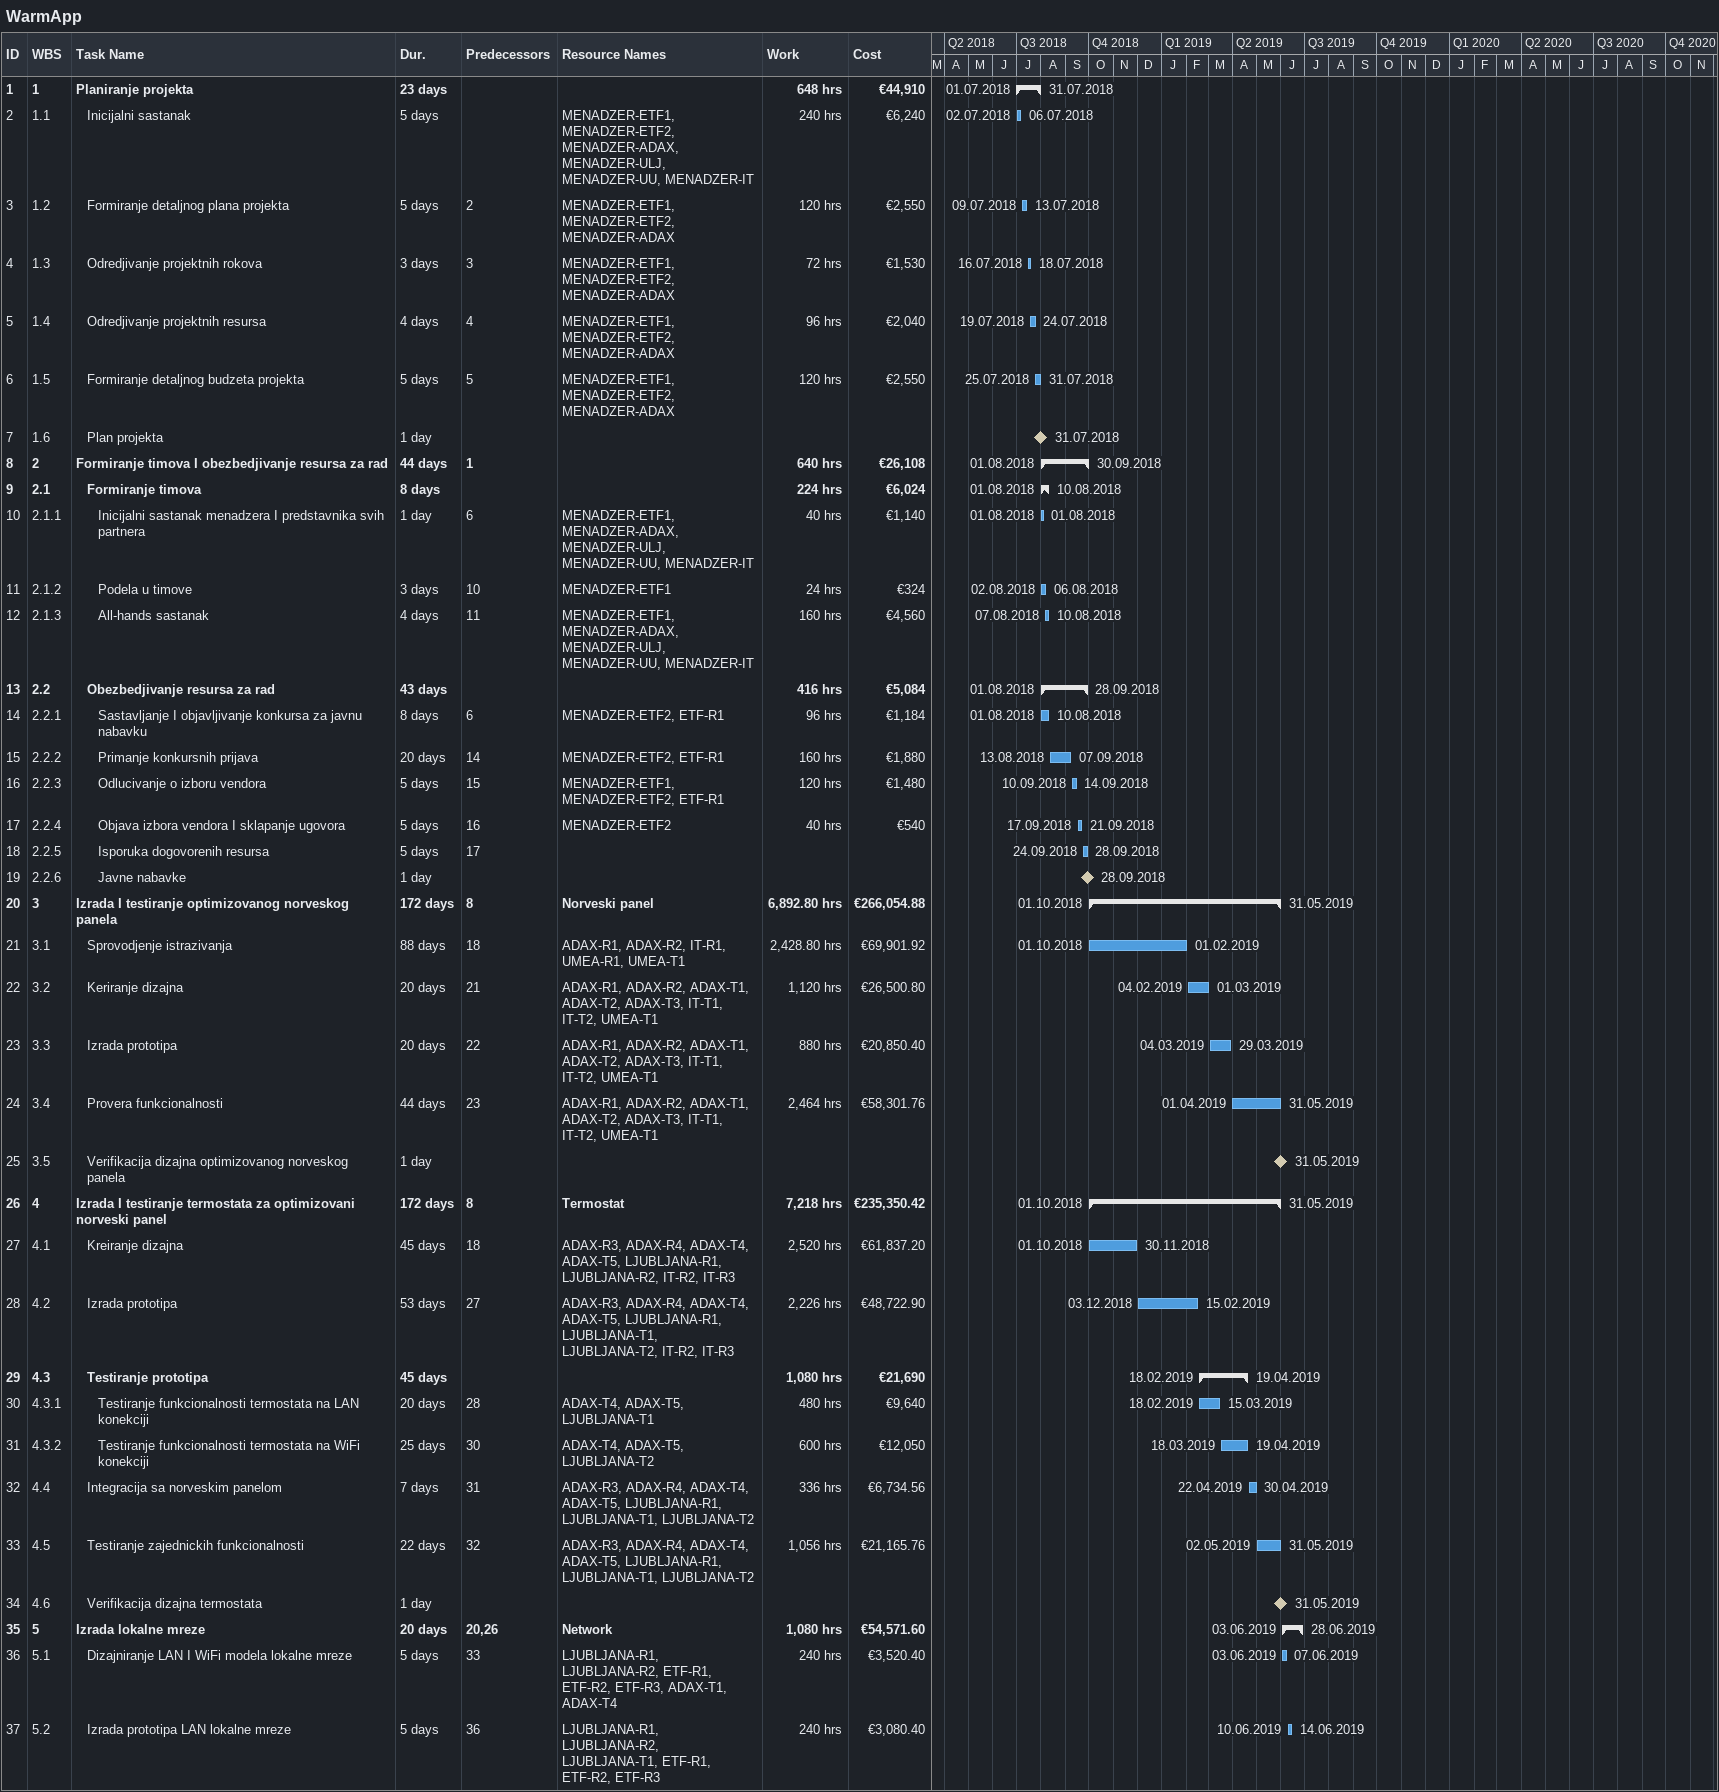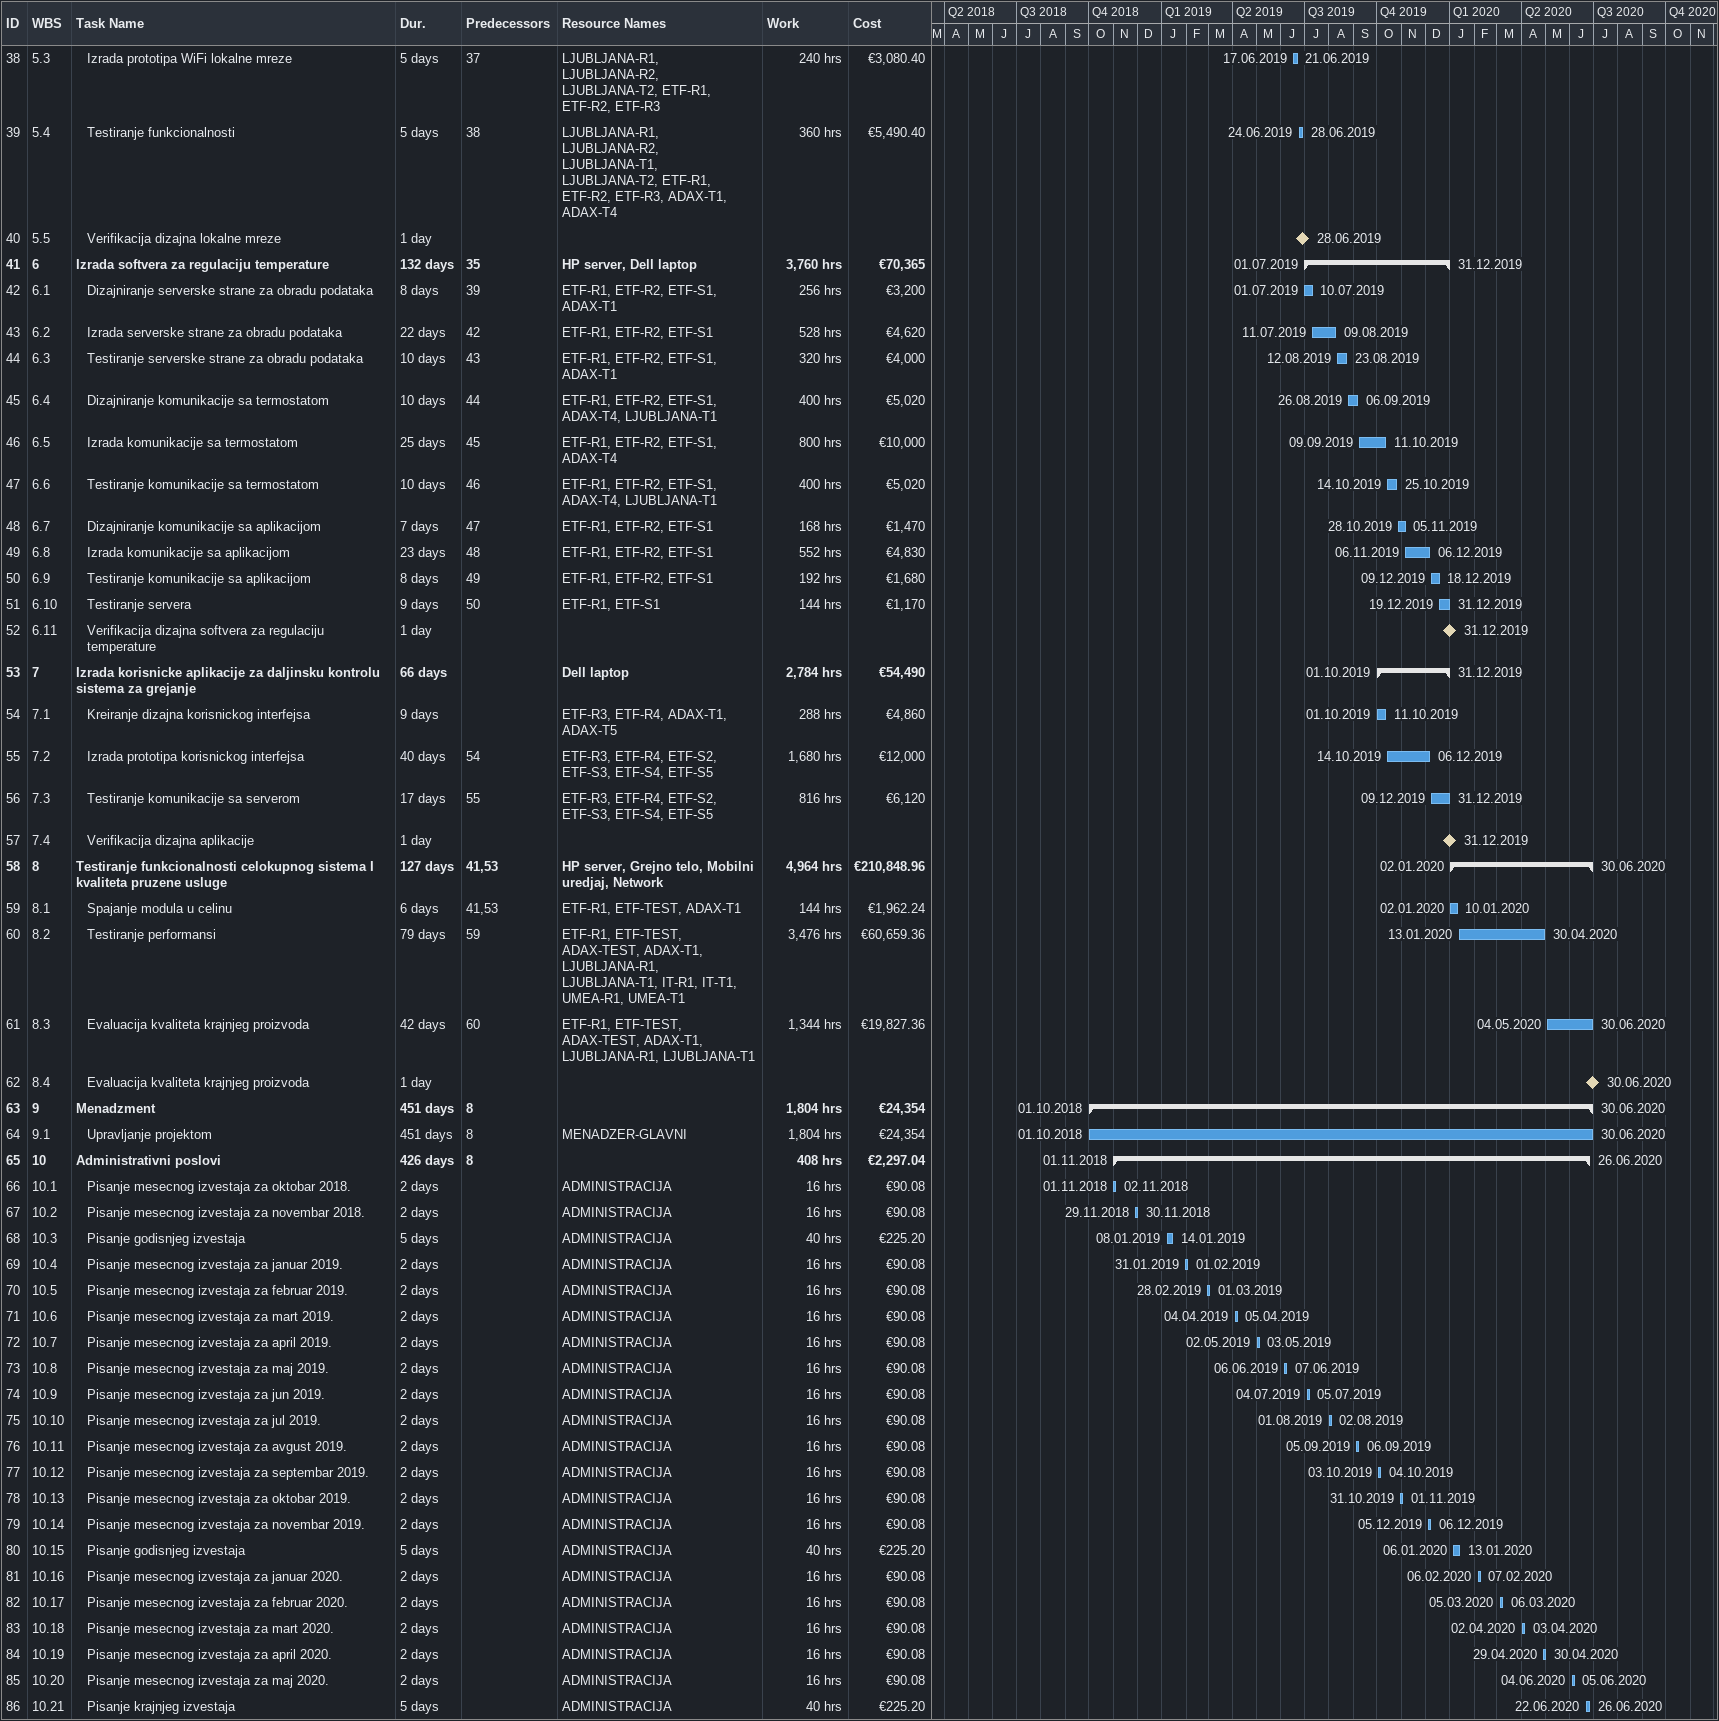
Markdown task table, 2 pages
WarmApp

| ID | WBS | Task | Duration | Start | Finish | Predecessors | Resources | Work (h) | Cost (€) |
|---|---|---|---|---|---|---|---|---|---|
| 1 | 1 | **Planiranje projekta** | 23d | 2018-07-01 | 2018-07-31 |  |  | 648 | 44910 |
| 2 | 1.1 | Inicijalni sastanak | 5d | 2018-07-02 | 2018-07-06 |  | MENADZER-ETF1, MENADZER-ETF2, MENADZER-ADAX, MENADZER-ULJ, MENADZER-UU, MENADZER-IT | 240 | 6240 |
| 3 | 1.2 | Formiranje detaljnog plana projekta | 5d | 2018-07-09 | 2018-07-13 | 2 | MENADZER-ETF1, MENADZER-ETF2, MENADZER-ADAX | 120 | 2550 |
| 4 | 1.3 | Odredjivanje projektnih rokova | 3d | 2018-07-16 | 2018-07-18 | 3 | MENADZER-ETF1, MENADZER-ETF2, MENADZER-ADAX | 72 | 1530 |
| 5 | 1.4 | Odredjivanje projektnih resursa | 4d | 2018-07-19 | 2018-07-24 | 4 | MENADZER-ETF1, MENADZER-ETF2, MENADZER-ADAX | 96 | 2040 |
| 6 | 1.5 | Formiranje detaljnog budzeta projekta | 5d | 2018-07-25 | 2018-07-31 | 5 | MENADZER-ETF1, MENADZER-ETF2, MENADZER-ADAX | 120 | 2550 |
| 7 | 1.6 | Plan projekta | 1d | 2018-07-31 | 2018-07-31 |  |  |  |  |
| 8 | 2 | **Formiranje timova I obezbedjivanje resursa za rad** | 44d | 2018-08-01 | 2018-09-30 | 1 |  | 640 | 26108 |
| 9 | 2.1 | **Formiranje timova** | 8d | 2018-08-01 | 2018-08-10 |  |  | 224 | 6024 |
| 10 | 2.1.1 | Inicijalni sastanak menadzera I predstavnika svih partnera | 1d | 2018-08-01 | 2018-08-01 | 6 | MENADZER-ETF1, MENADZER-ADAX, MENADZER-ULJ, MENADZER-UU, MENADZER-IT | 40 | 1140 |
| 11 | 2.1.2 | Podela u timove | 3d | 2018-08-02 | 2018-08-06 | 10 | MENADZER-ETF1 | 24 | 324 |
| 12 | 2.1.3 | All-hands sastanak | 4d | 2018-08-07 | 2018-08-10 | 11 | MENADZER-ETF1, MENADZER-ADAX, MENADZER-ULJ, MENADZER-UU, MENADZER-IT | 160 | 4560 |
| 13 | 2.2 | **Obezbedjivanje resursa za rad** | 43d | 2018-08-01 | 2018-09-28 |  |  | 416 | 5084 |
| 14 | 2.2.1 | Sastavljanje I objavljivanje konkursa za javnu nabavku | 8d | 2018-08-01 | 2018-08-10 | 6 | MENADZER-ETF2, ETF-R1 | 96 | 1184 |
| 15 | 2.2.2 | Primanje konkursnih prijava | 20d | 2018-08-13 | 2018-09-07 | 14 | MENADZER-ETF2, ETF-R1 | 160 | 1880 |
| 16 | 2.2.3 | Odlucivanje o izboru vendora | 5d | 2018-09-10 | 2018-09-14 | 15 | MENADZER-ETF1, MENADZER-ETF2, ETF-R1 | 120 | 1480 |
| 17 | 2.2.4 | Objava izbora vendora I sklapanje ugovora | 5d | 2018-09-17 | 2018-09-21 | 16 | MENADZER-ETF2 | 40 | 540 |
| 18 | 2.2.5 | Isporuka dogovorenih resursa | 5d | 2018-09-24 | 2018-09-28 | 17 |  |  |  |
| 19 | 2.2.6 | Javne nabavke | 1d | 2018-09-28 | 2018-09-28 |  |  |  |  |
| 20 | 3 | **Izrada I testiranje optimizovanog norveskog panela** | 172d | 2018-10-01 | 2019-05-31 | 8 | Norveski panel | 6892.80 | 266054.88 |
| 21 | 3.1 | Sprovodjenje istrazivanja | 88d | 2018-10-01 | 2019-02-01 | 18 | ADAX-R1, ADAX-R2, IT-R1, UMEA-R1, UMEA-T1 | 2428.80 | 69901.92 |
| 22 | 3.2 | Keriranje dizajna | 20d | 2019-02-04 | 2019-03-01 | 21 | ADAX-R1, ADAX-R2, ADAX-T1, ADAX-T2, ADAX-T3, IT-T1, IT-T2, UMEA-T1 | 1120 | 26500.80 |
| 23 | 3.3 | Izrada prototipa | 20d | 2019-03-04 | 2019-03-29 | 22 | ADAX-R1, ADAX-R2, ADAX-T1, ADAX-T2, ADAX-T3, IT-T1, IT-T2, UMEA-T1 | 880 | 20850.40 |
| 24 | 3.4 | Provera funkcionalnosti | 44d | 2019-04-01 | 2019-05-31 | 23 | ADAX-R1, ADAX-R2, ADAX-T1, ADAX-T2, ADAX-T3, IT-T1, IT-T2, UMEA-T1 | 2464 | 58301.76 |
| 25 | 3.5 | Verifikacija dizajna optimizovanog norveskog panela | 1d | 2019-05-31 | 2019-05-31 |  |  |  |  |
| 26 | 4 | **Izrada I testiranje termostata za optimizovani norveski panel** | 172d | 2018-10-01 | 2019-05-31 | 8 | Termostat | 7218 | 235350.42 |
| 27 | 4.1 | Kreiranje dizajna | 45d | 2018-10-01 | 2018-11-30 | 18 | ADAX-R3, ADAX-R4, ADAX-T4, ADAX-T5, LJUBLJANA-R1, LJUBLJANA-R2, IT-R2, IT-R3 | 2520 | 61837.20 |
| 28 | 4.2 | Izrada prototipa | 53d | 2018-12-03 | 2019-02-15 | 27 | ADAX-R3, ADAX-R4, ADAX-T4, ADAX-T5, LJUBLJANA-R1, LJUBLJANA-T1, LJUBLJANA-T2, IT-R2, IT-R3 | 2226 | 48722.90 |
| 29 | 4.3 | **Testiranje prototipa** | 45d | 2019-02-18 | 2019-04-19 |  |  | 1080 | 21690 |
| 30 | 4.3.1 | Testiranje funkcionalnosti termostata na LAN konekciji | 20d | 2019-02-18 | 2019-03-15 | 28 | ADAX-T4, ADAX-T5, LJUBLJANA-T1 | 480 | 9640 |
| 31 | 4.3.2 | Testiranje funkcionalnosti termostata na WiFi konekciji | 25d | 2019-03-18 | 2019-04-19 | 30 | ADAX-T4, ADAX-T5, LJUBLJANA-T2 | 600 | 12050 |
| 32 | 4.4 | Integracija sa norveskim panelom | 7d | 2019-04-22 | 2019-04-30 | 31 | ADAX-R3, ADAX-R4, ADAX-T4, ADAX-T5, LJUBLJANA-R1, LJUBLJANA-T1, LJUBLJANA-T2 | 336 | 6734.56 |
| 33 | 4.5 | Testiranje zajednickih funkcionalnosti | 22d | 2019-05-02 | 2019-05-31 | 32 | ADAX-R3, ADAX-R4, ADAX-T4, ADAX-T5, LJUBLJANA-R1, LJUBLJANA-T1, LJUBLJANA-T2 | 1056 | 21165.76 |
| 34 | 4.6 | Verifikacija dizajna termostata | 1d | 2019-05-31 | 2019-05-31 |  |  |  |  |
| 35 | 5 | **Izrada lokalne mreze** | 20d | 2019-06-03 | 2019-06-28 | 20, 26 | Network | 1080 | 54571.60 |
| 36 | 5.1 | Dizajniranje LAN I WiFi modela lokalne mreze | 5d | 2019-06-03 | 2019-06-07 | 33 | LJUBLJANA-R1, LJUBLJANA-R2, ETF-R1, ETF-R2, ETF-R3, ADAX-T1, ADAX-T4 | 240 | 3520.40 |
| 37 | 5.2 | Izrada prototipa LAN lokalne mreze | 5d | 2019-06-10 | 2019-06-14 | 36 | LJUBLJANA-R1, LJUBLJANA-R2, LJUBLJANA-T1, ETF-R1, ETF-R2, ETF-R3 | 240 | 3080.40 |
| 38 | 5.3 | Izrada prototipa WiFi lokalne mreze | 5d | 2019-06-17 | 2019-06-21 | 37 | LJUBLJANA-R1, LJUBLJANA-R2, LJUBLJANA-T2, ETF-R1, ETF-R2, ETF-R3 | 240 | 3080.40 |
| 39 | 5.4 | Testiranje funkcionalnosti | 5d | 2019-06-24 | 2019-06-28 | 38 | LJUBLJANA-R1, LJUBLJANA-R2, LJUBLJANA-T1, LJUBLJANA-T2, ETF-R1, ETF-R2, ETF-R3, ADAX-T1, ADAX-T4 | 360 | 5490.40 |
| 40 | 5.5 | Verifikacija dizajna lokalne mreze | 1d | 2019-06-28 | 2019-06-28 |  |  |  |  |
| 41 | 6 | **Izrada softvera za regulaciju temperature** | 132d | 2019-07-01 | 2019-12-31 | 35 | HP server, Dell laptop | 3760 | 70365 |
| 42 | 6.1 | Dizajniranje serverske strane za obradu podataka | 8d | 2019-07-01 | 2019-07-10 | 39 | ETF-R1, ETF-R2, ETF-S1, ADAX-T1 | 256 | 3200 |
| 43 | 6.2 | Izrada serverske strane za obradu podataka | 22d | 2019-07-11 | 2019-08-09 | 42 | ETF-R1, ETF-R2, ETF-S1 | 528 | 4620 |
| 44 | 6.3 | Testiranje serverske strane za obradu podataka | 10d | 2019-08-12 | 2019-08-23 | 43 | ETF-R1, ETF-R2, ETF-S1, ADAX-T1 | 320 | 4000 |
| 45 | 6.4 | Dizajniranje komunikacije sa termostatom | 10d | 2019-08-26 | 2019-09-06 | 44 | ETF-R1, ETF-R2, ETF-S1, ADAX-T4, LJUBLJANA-T1 | 400 | 5020 |
| 46 | 6.5 | Izrada komunikacije sa termostatom | 25d | 2019-09-09 | 2019-10-11 | 45 | ETF-R1, ETF-R2, ETF-S1, ADAX-T4 | 800 | 10000 |
| 47 | 6.6 | Testiranje komunikacije sa termostatom | 10d | 2019-10-14 | 2019-10-25 | 46 | ETF-R1, ETF-R2, ETF-S1, ADAX-T4, LJUBLJANA-T1 | 400 | 5020 |
| 48 | 6.7 | Dizajniranje komunikacije sa aplikacijom | 7d | 2019-10-28 | 2019-11-05 | 47 | ETF-R1, ETF-R2, ETF-S1 | 168 | 1470 |
| 49 | 6.8 | Izrada komunikacije sa aplikacijom | 23d | 2019-11-06 | 2019-12-06 | 48 | ETF-R1, ETF-R2, ETF-S1 | 552 | 4830 |
| 50 | 6.9 | Testiranje komunikacije sa aplikacijom | 8d | 2019-12-09 | 2019-12-18 | 49 | ETF-R1, ETF-R2, ETF-S1 | 192 | 1680 |
| 51 | 6.10 | Testiranje servera | 9d | 2019-12-19 | 2019-12-31 | 50 | ETF-R1, ETF-S1 | 144 | 1170 |
| 52 | 6.11 | Verifikacija dizajna softvera za regulaciju temperature | 1d | 2019-12-31 | 2019-12-31 |  |  |  |  |
| 53 | 7 | **Izrada korisnicke aplikacije za daljinsku kontrolu sistema za grejanje** | 66d | 2019-10-01 | 2019-12-31 |  | Dell laptop | 2784 | 54490 |
| 54 | 7.1 | Kreiranje dizajna korisnickog interfejsa | 9d | 2019-10-01 | 2019-10-11 |  | ETF-R3, ETF-R4, ADAX-T1, ADAX-T5 | 288 | 4860 |
| 55 | 7.2 | Izrada prototipa korisnickog interfejsa | 40d | 2019-10-14 | 2019-12-06 | 54 | ETF-R3, ETF-R4, ETF-S2, ETF-S3, ETF-S4, ETF-S5 | 1680 | 12000 |
| 56 | 7.3 | Testiranje komunikacije sa serverom | 17d | 2019-12-09 | 2019-12-31 | 55 | ETF-R3, ETF-R4, ETF-S2, ETF-S3, ETF-S4, ETF-S5 | 816 | 6120 |
| 57 | 7.4 | Verifikacija dizajna aplikacije | 1d | 2019-12-31 | 2019-12-31 |  |  |  |  |
| 58 | 8 | **Testiranje funkcionalnosti celokupnog sistema I kvaliteta pruzene usluge** | 127d | 2020-01-02 | 2020-06-30 | 41, 53 | HP server, Grejno telo, Mobilni uredjaj, Network | 4964 | 210848.96 |
| 59 | 8.1 | Spajanje modula u celinu | 6d | 2020-01-02 | 2020-01-10 | 41, 53 | ETF-R1, ETF-TEST, ADAX-T1 | 144 | 1962.24 |
| 60 | 8.2 | Testiranje performansi | 79d | 2020-01-13 | 2020-04-30 | 59 | ETF-R1, ETF-TEST, ADAX-TEST, ADAX-T1, LJUBLJANA-R1, LJUBLJANA-T1, IT-R1, IT-T1, UMEA-R1, UMEA-T1 | 3476 | 60659.36 |
| 61 | 8.3 | Evaluacija kvaliteta krajnjeg proizvoda | 42d | 2020-05-04 | 2020-06-30 | 60 | ETF-R1, ETF-TEST, ADAX-TEST, ADAX-T1, LJUBLJANA-R1, LJUBLJANA-T1 | 1344 | 19827.36 |
| 62 | 8.4 | Evaluacija kvaliteta krajnjeg proizvoda | 1d | 2020-06-30 | 2020-06-30 |  |  |  |  |
| 63 | 9 | **Menadzment** | 451d | 2018-10-01 | 2020-06-30 | 8 |  | 1804 | 24354 |
| 64 | 9.1 | Upravljanje projektom | 451d | 2018-10-01 | 2020-06-30 | 8 | MENADZER-GLAVNI | 1804 | 24354 |
| 65 | 10 | **Administrativni poslovi** | 426d | 2018-11-01 | 2020-06-26 | 8 |  | 408 | 2297.04 |
| 66 | 10.1 | Pisanje mesecnog izvestaja za oktobar 2018. | 2d | 2018-11-01 | 2018-11-02 |  | ADMINISTRACIJA | 16 | 90.08 |
| 67 | 10.2 | Pisanje mesecnog izvestaja za novembar 2018. | 2d | 2018-11-29 | 2018-11-30 |  | ADMINISTRACIJA | 16 | 90.08 |
| 68 | 10.3 | Pisanje godisnjeg izvestaja | 5d | 2019-01-08 | 2019-01-14 |  | ADMINISTRACIJA | 40 | 225.20 |
| 69 | 10.4 | Pisanje mesecnog izvestaja za januar 2019. | 2d | 2019-01-31 | 2019-02-01 |  | ADMINISTRACIJA | 16 | 90.08 |
| 70 | 10.5 | Pisanje mesecnog izvestaja za februar 2019. | 2d | 2019-02-28 | 2019-03-01 |  | ADMINISTRACIJA | 16 | 90.08 |
| 71 | 10.6 | Pisanje mesecnog izvestaja za mart 2019. | 2d | 2019-04-04 | 2019-04-05 |  | ADMINISTRACIJA | 16 | 90.08 |
| 72 | 10.7 | Pisanje mesecnog izvestaja za april 2019. | 2d | 2019-05-02 | 2019-05-03 |  | ADMINISTRACIJA | 16 | 90.08 |
| 73 | 10.8 | Pisanje mesecnog izvestaja za maj 2019. | 2d | 2019-06-06 | 2019-06-07 |  | ADMINISTRACIJA | 16 | 90.08 |
| 74 | 10.9 | Pisanje mesecnog izvestaja za jun 2019. | 2d | 2019-07-04 | 2019-07-05 |  | ADMINISTRACIJA | 16 | 90.08 |
| 75 | 10.10 | Pisanje mesecnog izvestaja za jul 2019. | 2d | 2019-08-01 | 2019-08-02 |  | ADMINISTRACIJA | 16 | 90.08 |
| 76 | 10.11 | Pisanje mesecnog izvestaja za avgust 2019. | 2d | 2019-09-05 | 2019-09-06 |  | ADMINISTRACIJA | 16 | 90.08 |
| 77 | 10.12 | Pisanje mesecnog izvestaja za septembar 2019. | 2d | 2019-10-03 | 2019-10-04 |  | ADMINISTRACIJA | 16 | 90.08 |
| 78 | 10.13 | Pisanje mesecnog izvestaja za oktobar 2019. | 2d | 2019-10-31 | 2019-11-01 |  | ADMINISTRACIJA | 16 | 90.08 |
| 79 | 10.14 | Pisanje mesecnog izvestaja za novembar 2019. | 2d | 2019-12-05 | 2019-12-06 |  | ADMINISTRACIJA | 16 | 90.08 |
| 80 | 10.15 | Pisanje godisnjeg izvestaja | 5d | 2020-01-06 | 2020-01-13 |  | ADMINISTRACIJA | 40 | 225.20 |
| 81 | 10.16 | Pisanje mesecnog izvestaja za januar 2020. | 2d | 2020-02-06 | 2020-02-07 |  | ADMINISTRACIJA | 16 | 90.08 |
| 82 | 10.17 | Pisanje mesecnog izvestaja za februar 2020. | 2d | 2020-03-05 | 2020-03-06 |  | ADMINISTRACIJA | 16 | 90.08 |
| 83 | 10.18 | Pisanje mesecnog izvestaja za mart 2020. | 2d | 2020-04-02 | 2020-04-03 |  | ADMINISTRACIJA | 16 | 90.08 |
| 84 | 10.19 | Pisanje mesecnog izvestaja za april 2020. | 2d | 2020-04-29 | 2020-04-30 |  | ADMINISTRACIJA | 16 | 90.08 |
| 85 | 10.20 | Pisanje mesecnog izvestaja za maj 2020. | 2d | 2020-06-04 | 2020-06-05 |  | ADMINISTRACIJA | 16 | 90.08 |
| 86 | 10.21 | Pisanje krajnjeg izvestaja | 5d | 2020-06-22 | 2020-06-26 |  | ADMINISTRACIJA | 40 | 225.20 |
